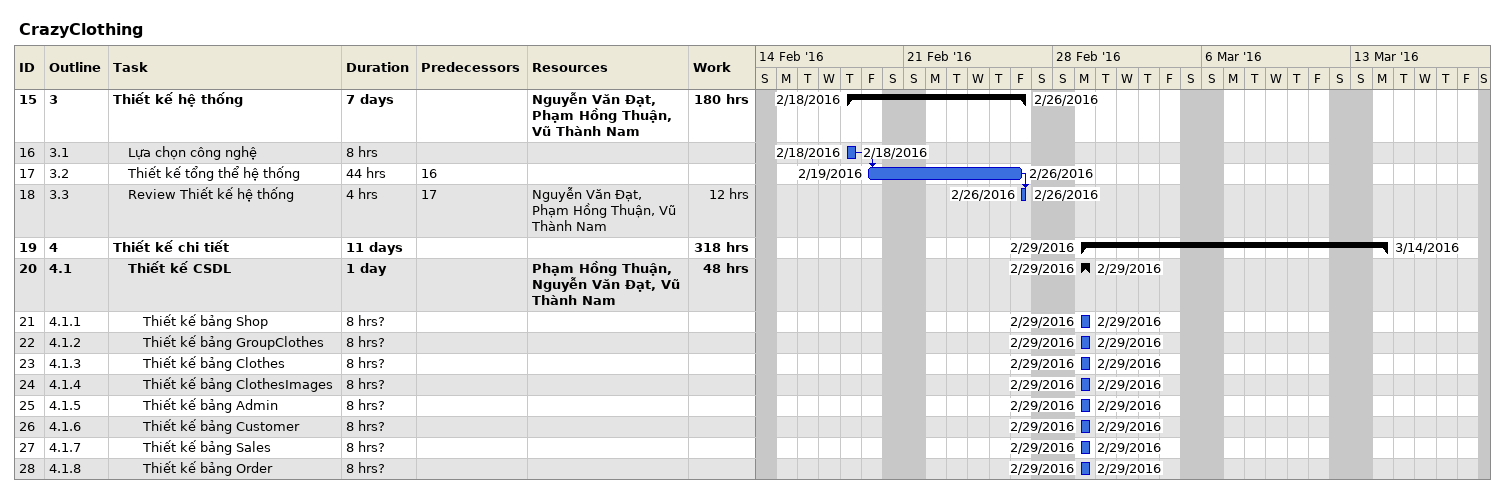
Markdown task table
CrazyClothing

| ID | WBS | Task | Duration | Start | Finish | Predecessors | Resources | Work (h) |
|---|---|---|---|---|---|---|---|---|
| 15 | 3 | **Thiết kế hệ thống** | 7d | 2016-02-18 | 2016-02-26 |  | Nguyễn Văn Đạt, Phạm Hồng Thuận, Vũ Thành Nam | 180 |
| 16 | 3.1 | Lựa chọn công nghệ | 8h | 2016-02-18 | 2016-02-18 |  |  |  |
| 17 | 3.2 | Thiết kế tổng thể hệ thống | 44h | 2016-02-19 | 2016-02-26 | 16 |  |  |
| 18 | 3.3 | Review Thiết kế hệ thống | 4h | 2016-02-26 | 2016-02-26 | 17 | Nguyễn Văn Đạt, Phạm Hồng Thuận, Vũ Thành Nam | 12 |
| 19 | 4 | **Thiết kế chi tiết** | 11d | 2016-02-29 | 2016-03-14 |  |  | 318 |
| 20 | 4.1 | **Thiết kế CSDL** | 1d | 2016-02-29 | 2016-02-29 |  | Phạm Hồng Thuận, Nguyễn Văn Đạt, Vũ Thành Nam | 48 |
| 21 | 4.1.1 | Thiết kế bảng Shop | 8h? | 2016-02-29 | 2016-02-29 |  |  |  |
| 22 | 4.1.2 | Thiết kế bảng GroupClothes | 8h? | 2016-02-29 | 2016-02-29 |  |  |  |
| 23 | 4.1.3 | Thiết kế bảng Clothes | 8h? | 2016-02-29 | 2016-02-29 |  |  |  |
| 24 | 4.1.4 | Thiết kế bảng ClothesImages | 8h? | 2016-02-29 | 2016-02-29 |  |  |  |
| 25 | 4.1.5 | Thiết kế bảng Admin | 8h? | 2016-02-29 | 2016-02-29 |  |  |  |
| 26 | 4.1.6 | Thiết kế bảng Customer | 8h? | 2016-02-29 | 2016-02-29 |  |  |  |
| 27 | 4.1.7 | Thiết kế bảng Sales | 8h? | 2016-02-29 | 2016-02-29 |  |  |  |
| 28 | 4.1.8 | Thiết kế bảng Order | 8h? | 2016-02-29 | 2016-02-29 |  |  |  |
